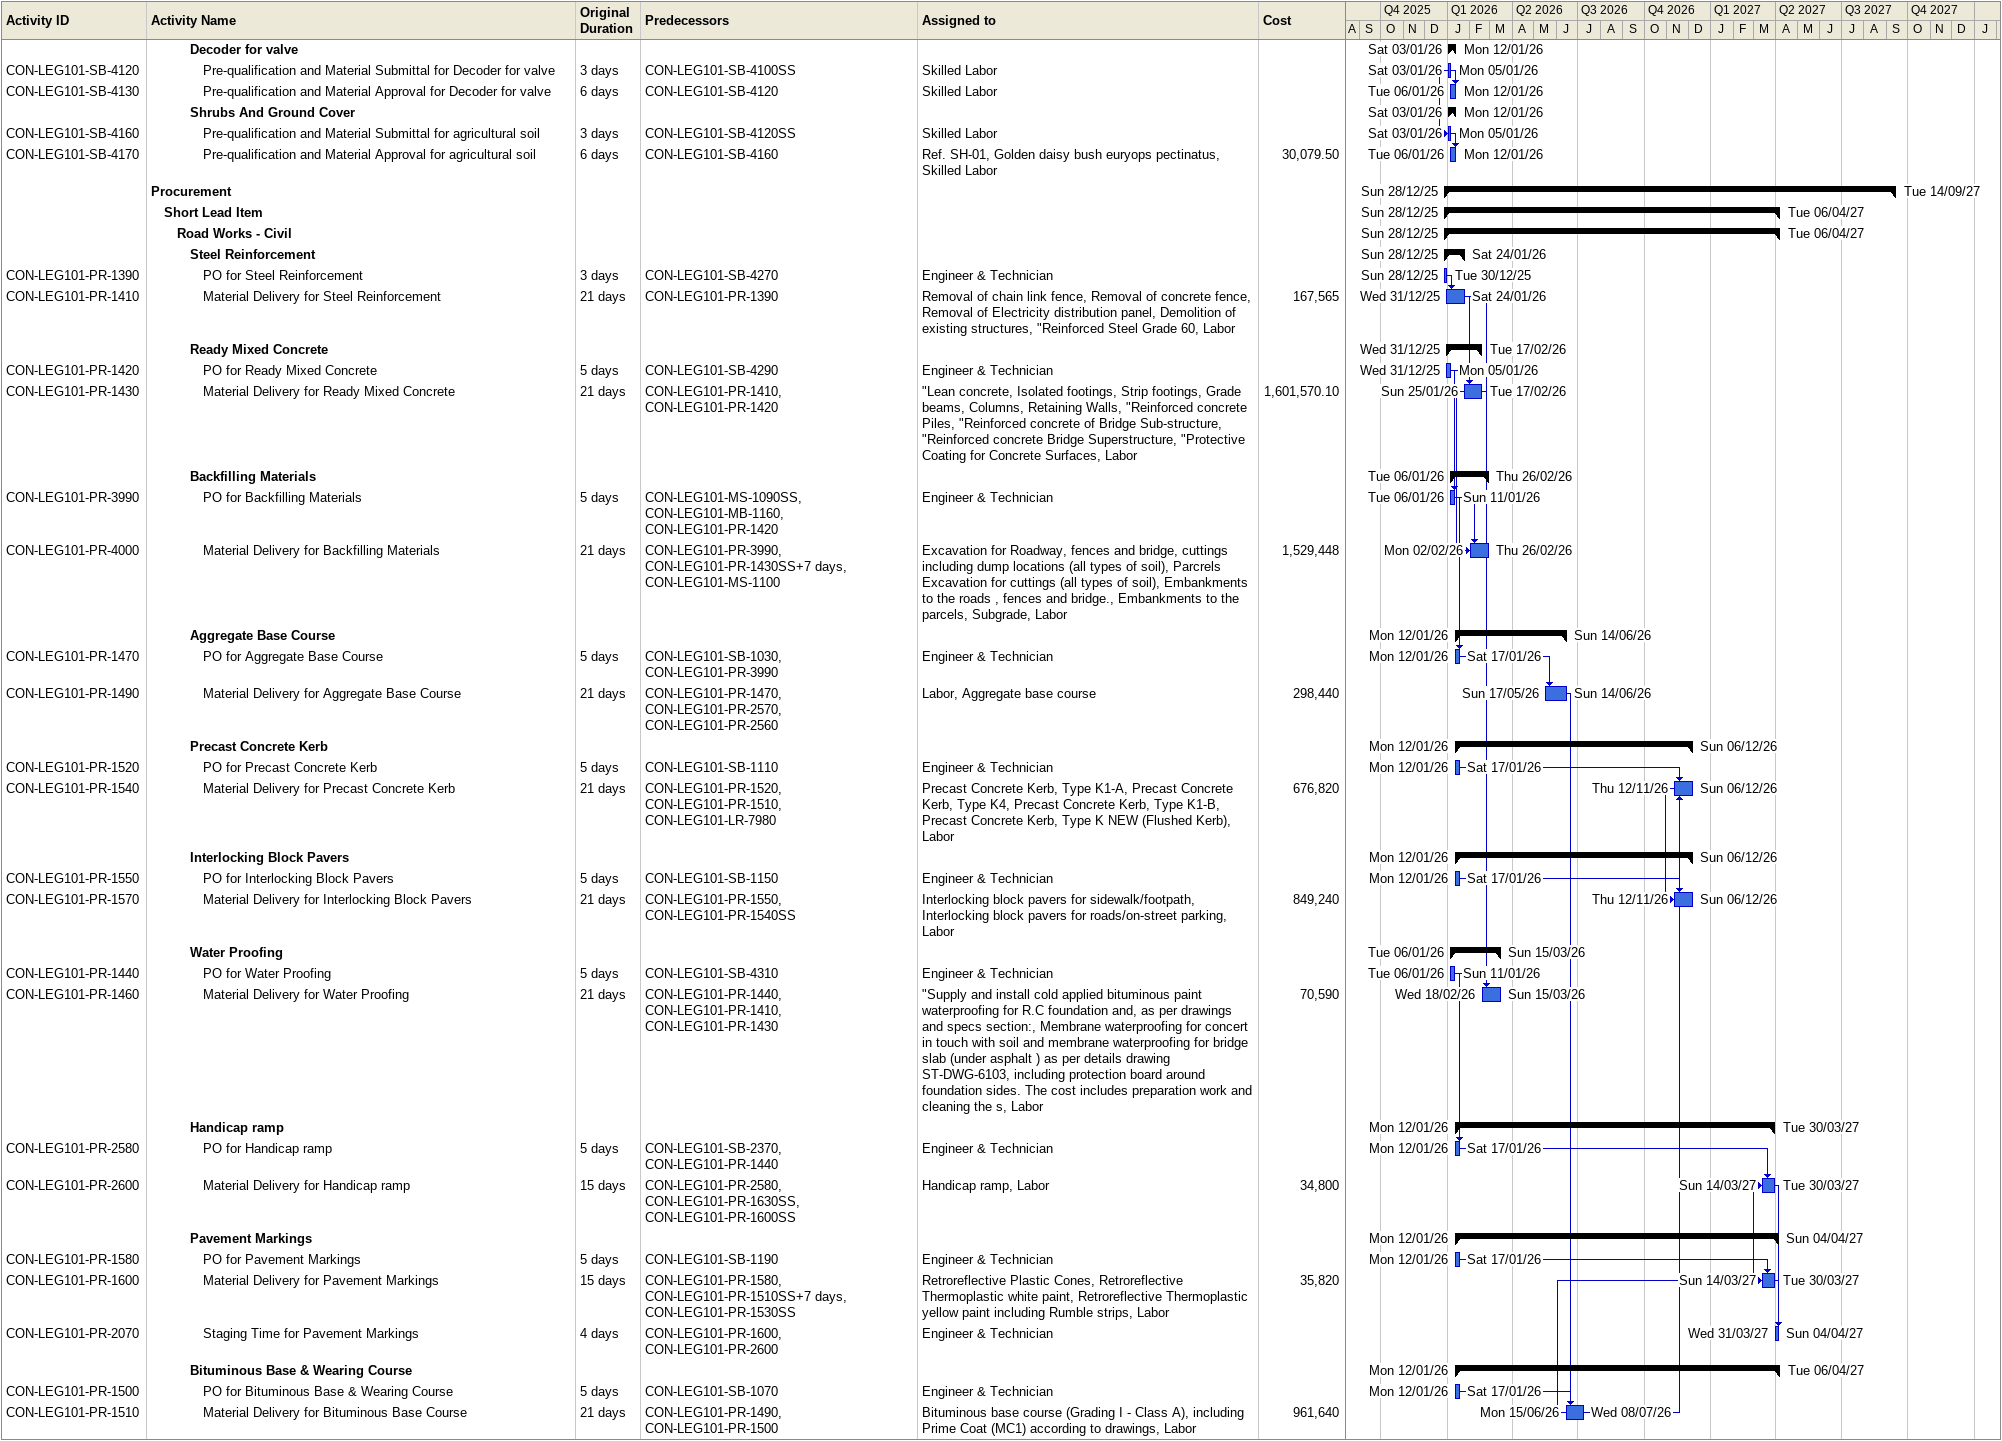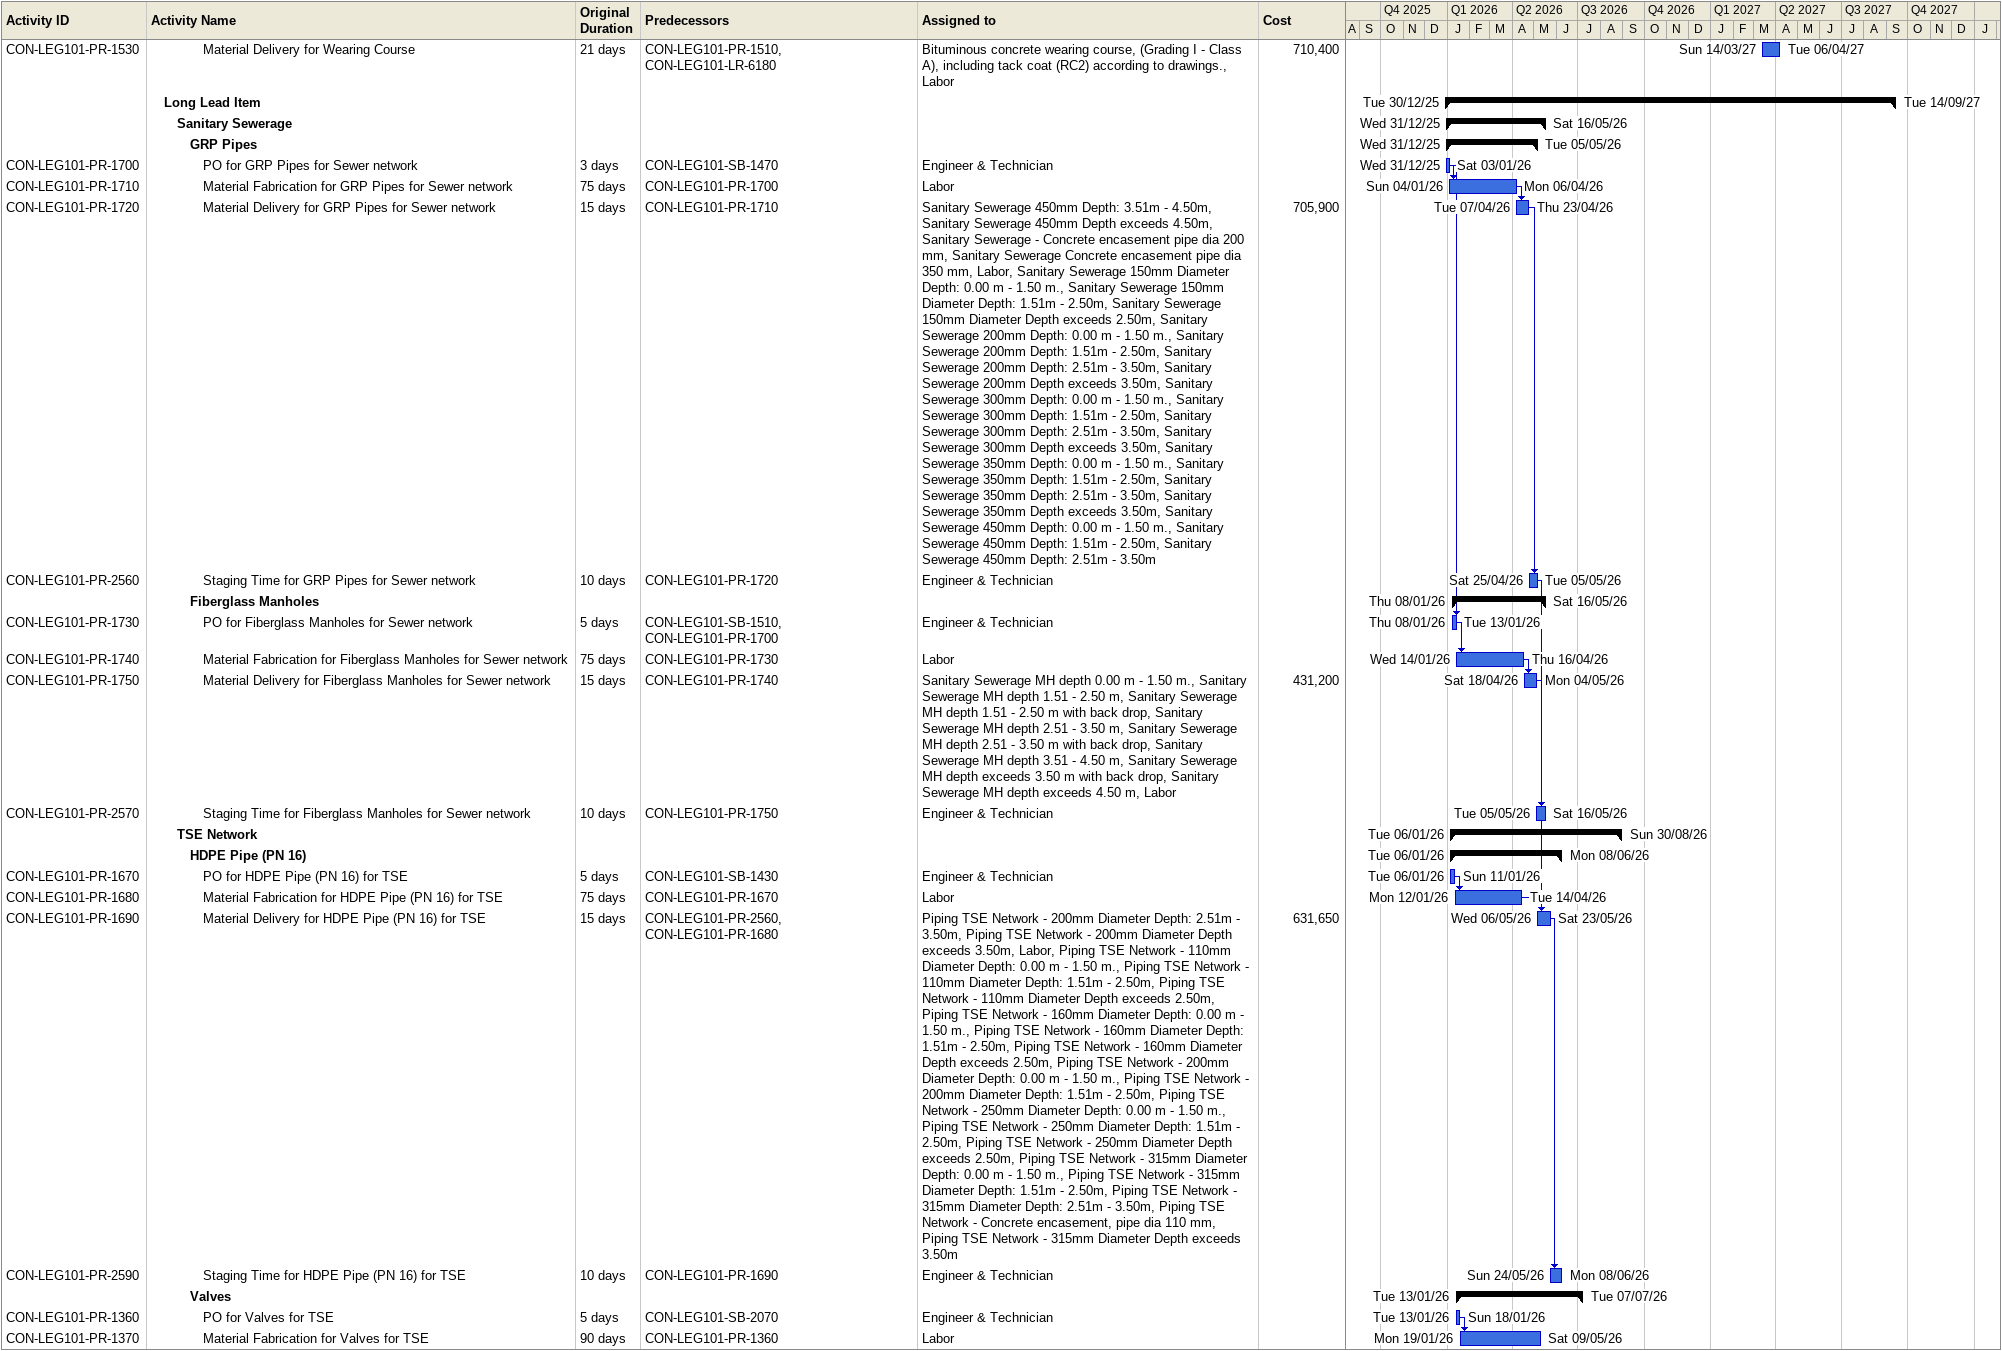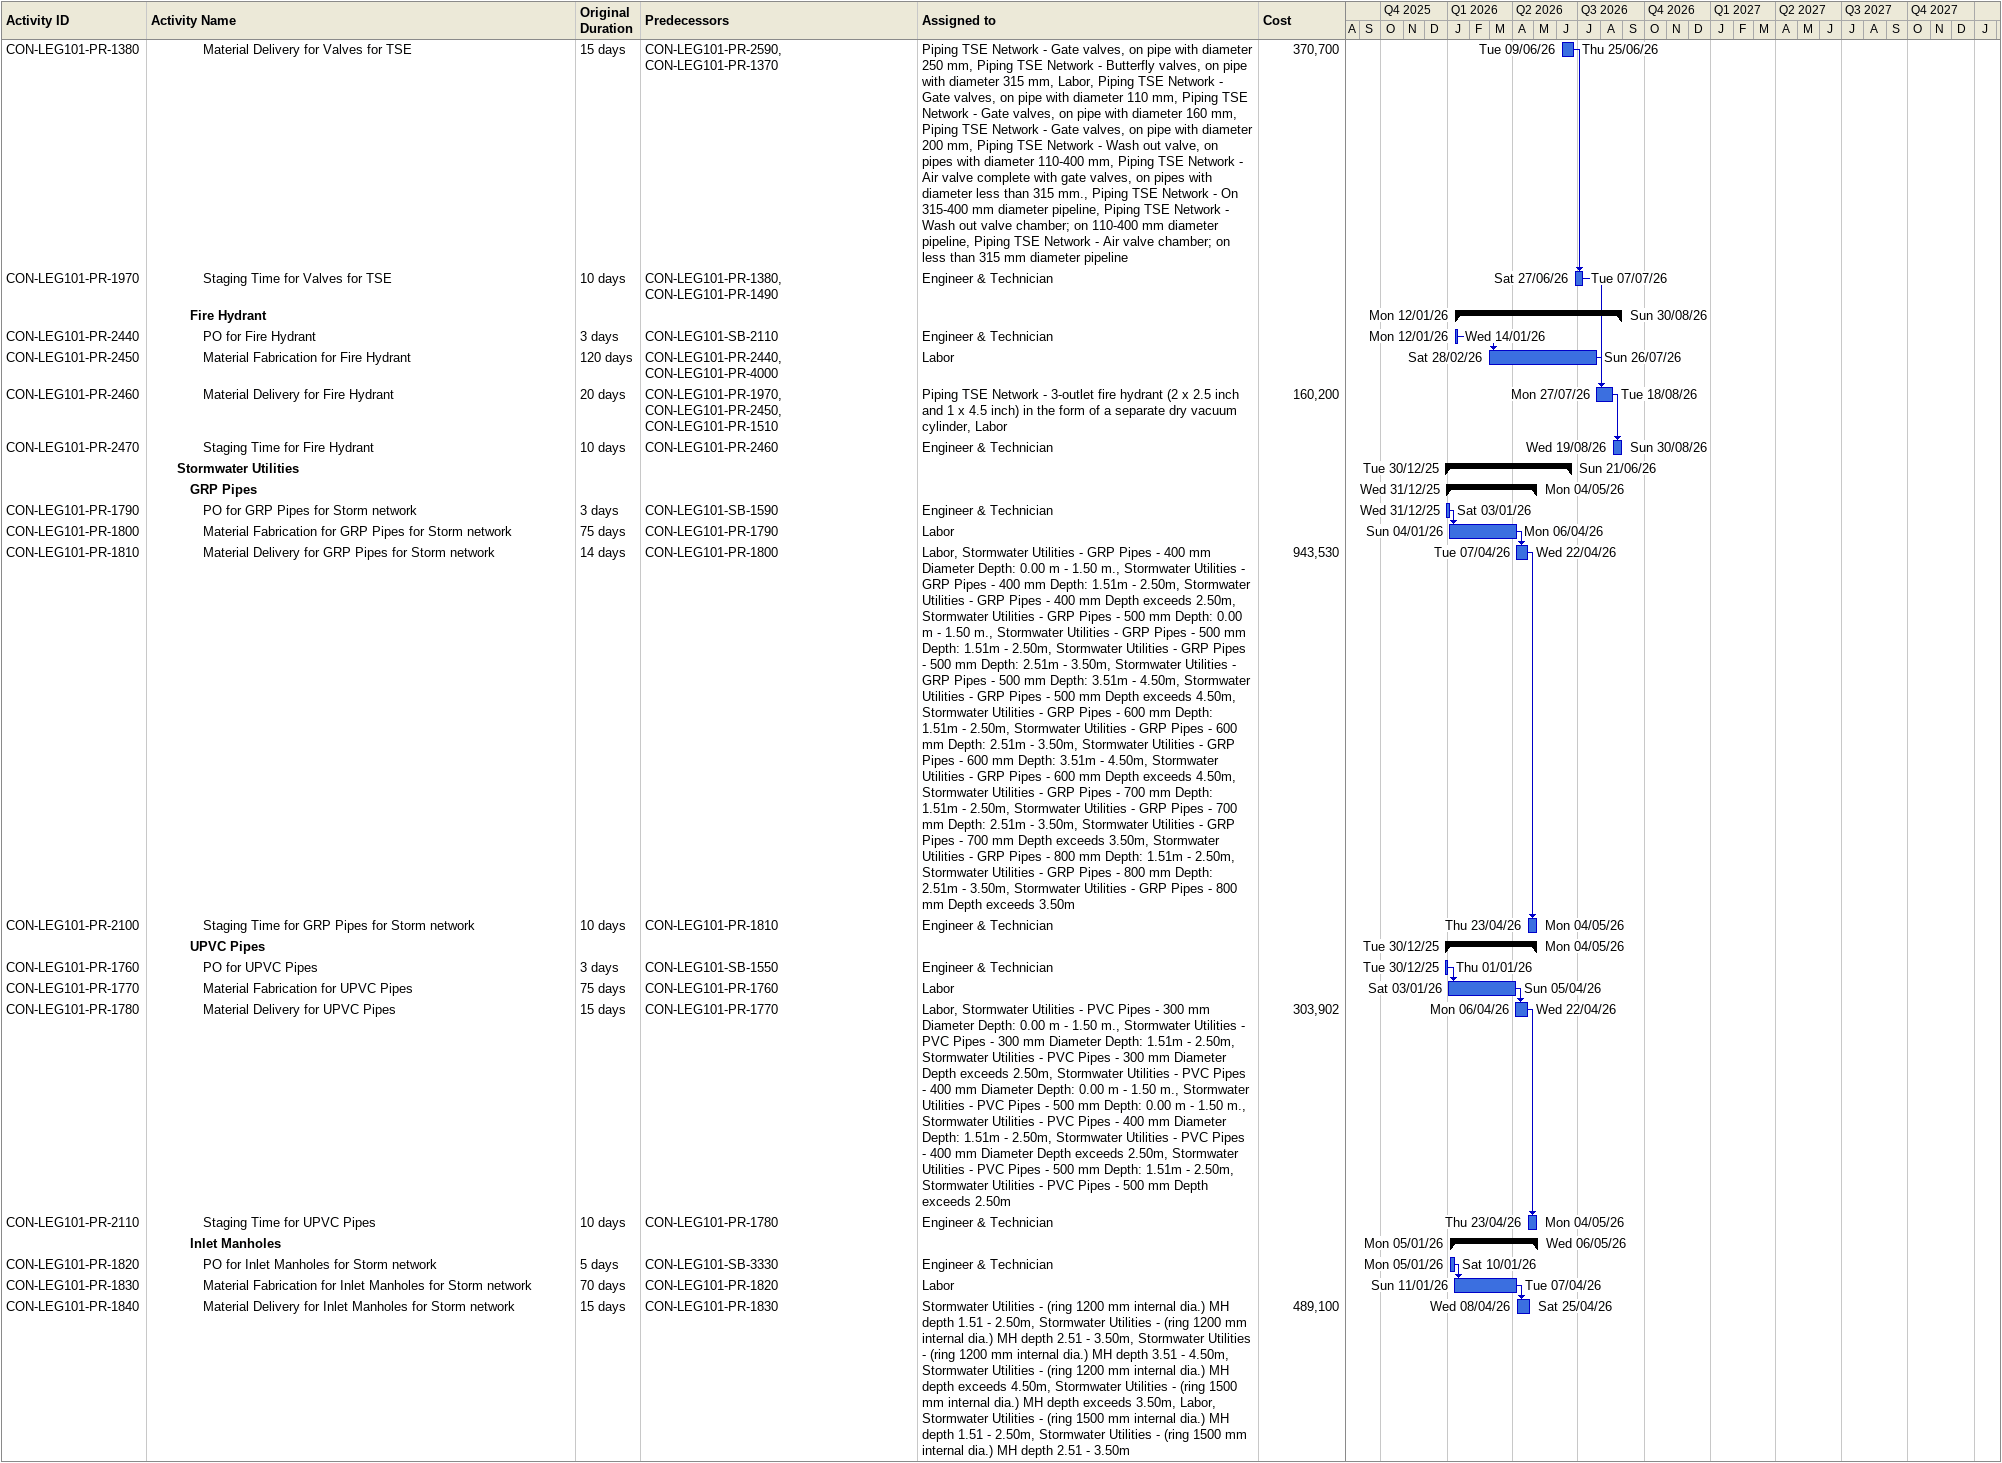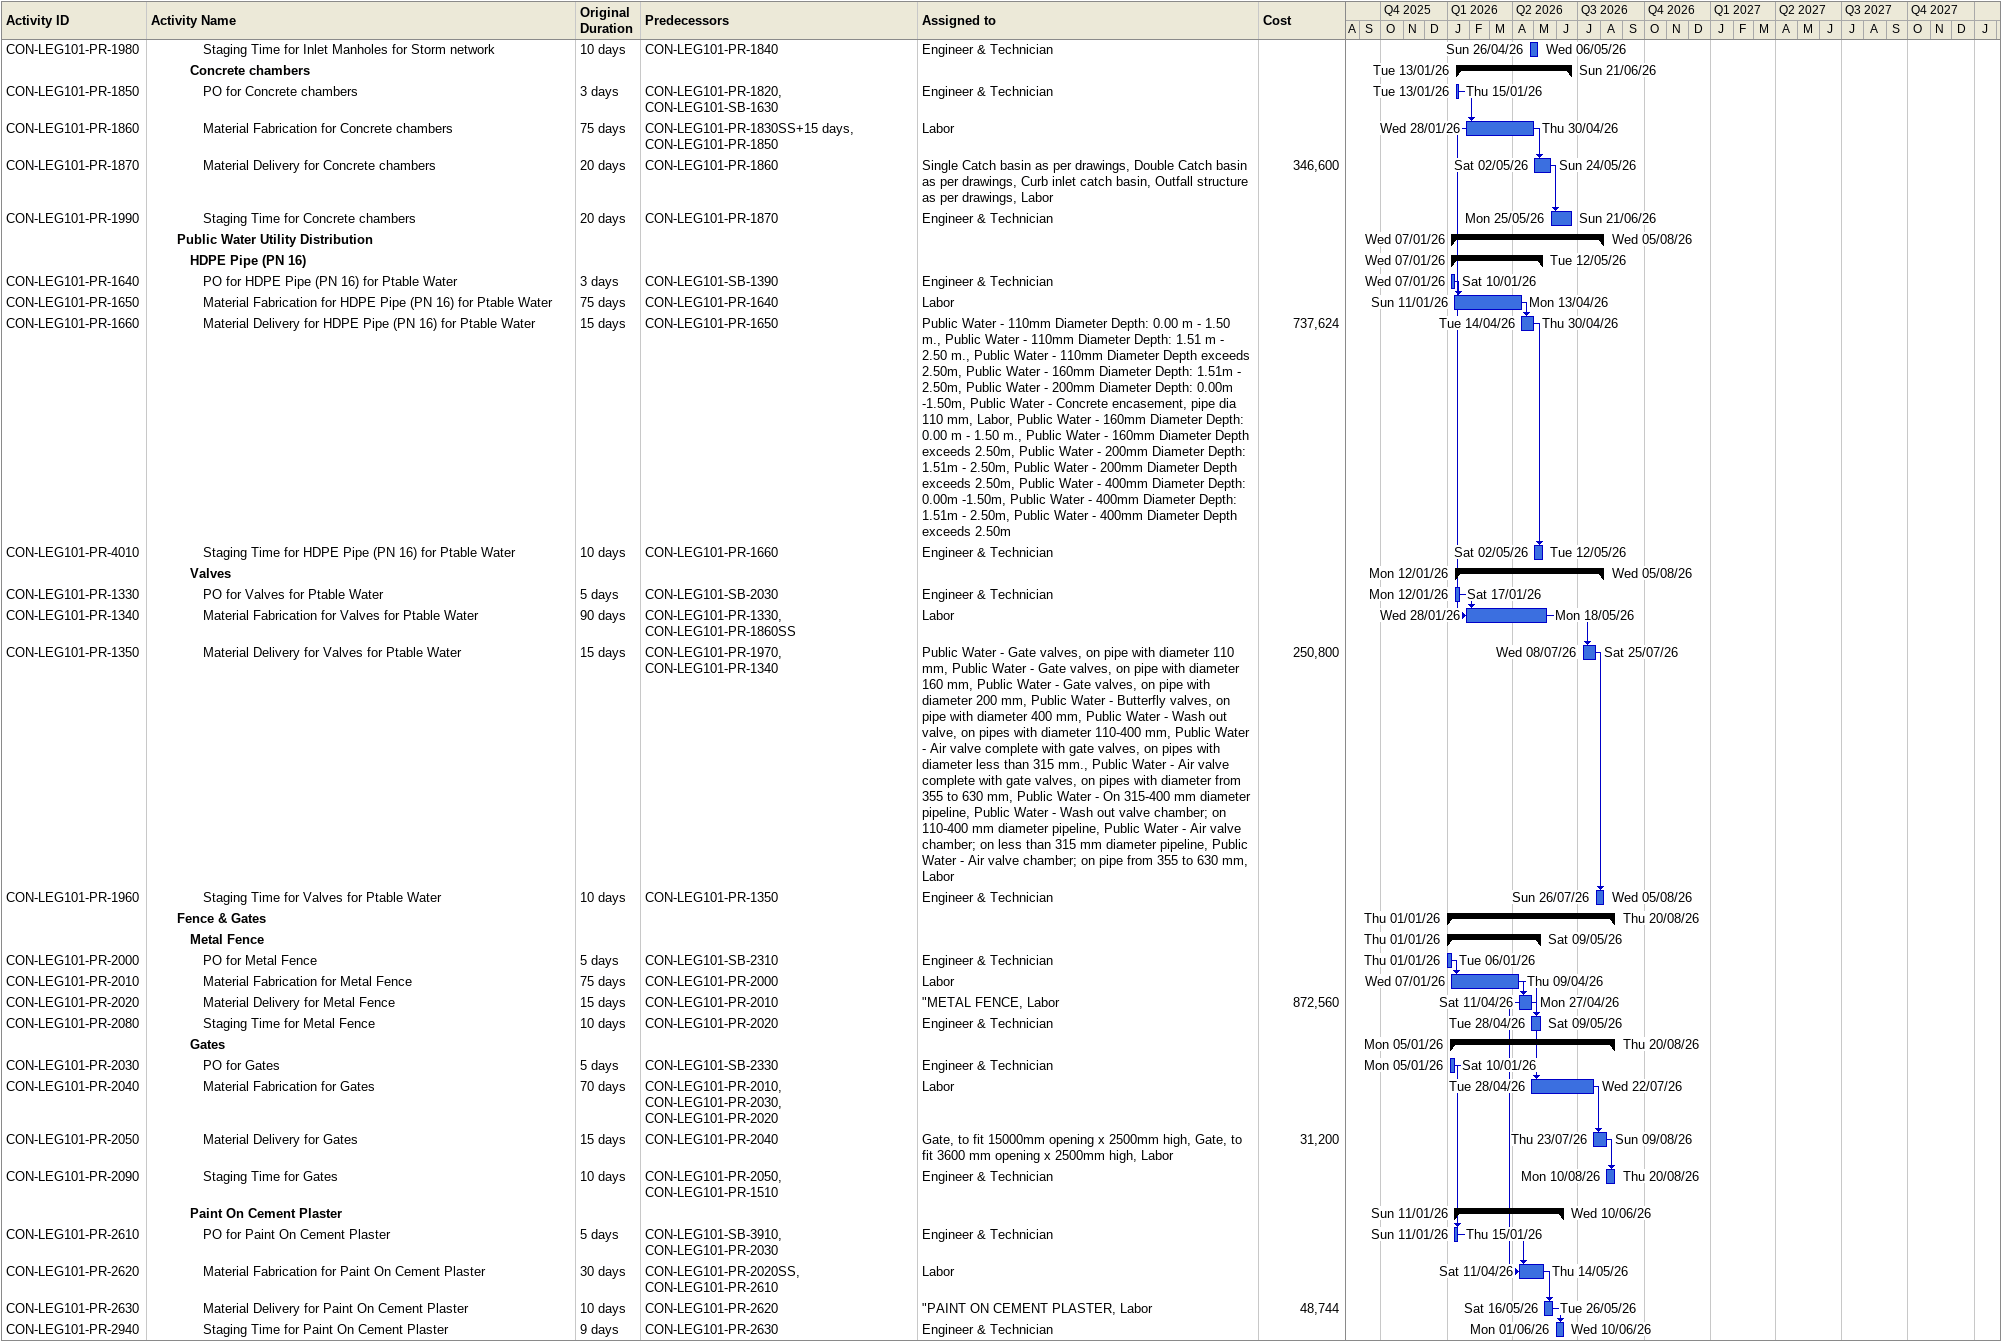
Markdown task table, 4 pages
| ID | Level | Task | Original duration | Start | Finish | Predecessors | Resources | Cost |
|---|---|---|---|---|---|---|---|---|
|  | 4 | **Decoder for valve** |  | 2026-01-03 | 2026-01-12 |  |  |  |
| CON-LEG101-SB-4120 | 5 | Pre-qualification and Material Submittal for Decoder for valve | 3d | 2026-01-03 | 2026-01-05 | CON-LEG101-SB-4100SS | Skilled Labor |  |
| CON-LEG101-SB-4130 | 5 | Pre-qualification and Material Approval for Decoder for valve | 6d | 2026-01-06 | 2026-01-12 | CON-LEG101-SB-4120 | Skilled Labor |  |
|  | 4 | **Shrubs And Ground Cover** |  | 2026-01-03 | 2026-01-12 |  |  |  |
| CON-LEG101-SB-4160 | 5 | Pre-qualification and Material Submittal for agricultural soil | 3d | 2026-01-03 | 2026-01-05 | CON-LEG101-SB-4120SS | Skilled Labor |  |
| CON-LEG101-SB-4170 | 5 | Pre-qualification and Material Approval for agricultural soil | 6d | 2026-01-06 | 2026-01-12 | CON-LEG101-SB-4160 | Ref. SH-01, Golden daisy bush euryops pectinatus, Skilled Labor | 30079.50 |
|  | 1 | **Procurement** |  | 2025-12-28 | 2027-09-14 |  |  |  |
|  | 2 | **Short Lead Item** |  | 2025-12-28 | 2027-04-06 |  |  |  |
|  | 3 | **Road Works - Civil** |  | 2025-12-28 | 2027-04-06 |  |  |  |
|  | 4 | **Steel Reinforcement** |  | 2025-12-28 | 2026-01-24 |  |  |  |
| CON-LEG101-PR-1390 | 5 | PO for Steel Reinforcement | 3d | 2025-12-28 | 2025-12-30 | CON-LEG101-SB-4270 | Engineer & Technician |  |
| CON-LEG101-PR-1410 | 5 | Material Delivery for Steel Reinforcement | 21d | 2025-12-31 | 2026-01-24 | CON-LEG101-PR-1390 | Removal of chain link fence, Removal of concrete fence, Removal of Electricity distribution panel, Demolition of existing structures, "Reinforced Steel Grade 60, Labor | 167565 |
|  | 4 | **Ready Mixed Concrete** |  | 2025-12-31 | 2026-02-17 |  |  |  |
| CON-LEG101-PR-1420 | 5 | PO for Ready Mixed Concrete | 5d | 2025-12-31 | 2026-01-05 | CON-LEG101-SB-4290 | Engineer & Technician |  |
| CON-LEG101-PR-1430 | 5 | Material Delivery for Ready Mixed Concrete | 21d | 2026-01-25 | 2026-02-17 | CON-LEG101-PR-1410, CON-LEG101-PR-1420 | "Lean concrete, Isolated footings, Strip footings, Grade beams, Columns, Retaining Walls, "Reinforced concrete Piles, "Reinforced concrete of Bridge Sub-structure, "Reinforced concrete Bridge Superstructure, "Protective Coating for Concrete Surfaces, Labor | 1601570.10 |
|  | 4 | **Backfilling Materials** |  | 2026-01-06 | 2026-02-26 |  |  |  |
| CON-LEG101-PR-3990 | 5 | PO for Backfilling Materials | 5d | 2026-01-06 | 2026-01-11 | CON-LEG101-MS-1090SS, CON-LEG101-MB-1160, CON-LEG101-PR-1420 | Engineer & Technician |  |
| CON-LEG101-PR-4000 | 5 | Material Delivery for Backfilling Materials | 21d | 2026-02-02 | 2026-02-26 | CON-LEG101-PR-3990, CON-LEG101-PR-1430SS+7d, CON-LEG101-MS-1100 | Excavation for Roadway, fences and bridge, cuttings including dump locations (all types of soil), Parcrels Excavation for cuttings (all types of soil), Embankments to the roads , fences and bridge., Embankments to the parcels, Subgrade, Labor | 1529448 |
|  | 4 | **Aggregate Base Course** |  | 2026-01-12 | 2026-06-14 |  |  |  |
| CON-LEG101-PR-1470 | 5 | PO for Aggregate Base Course | 5d | 2026-01-12 | 2026-01-17 | CON-LEG101-SB-1030, CON-LEG101-PR-3990 | Engineer & Technician |  |
| CON-LEG101-PR-1490 | 5 | Material Delivery for Aggregate Base Course | 21d | 2026-05-17 | 2026-06-14 | CON-LEG101-PR-1470, CON-LEG101-PR-2570, CON-LEG101-PR-2560 | Labor, Aggregate base course | 298440 |
|  | 4 | **Precast Concrete Kerb** |  | 2026-01-12 | 2026-12-06 |  |  |  |
| CON-LEG101-PR-1520 | 5 | PO for Precast Concrete Kerb | 5d | 2026-01-12 | 2026-01-17 | CON-LEG101-SB-1110 | Engineer & Technician |  |
| CON-LEG101-PR-1540 | 5 | Material Delivery for Precast Concrete Kerb | 21d | 2026-11-12 | 2026-12-06 | CON-LEG101-PR-1520, CON-LEG101-PR-1510, CON-LEG101-LR-7980 | Precast Concrete Kerb, Type K1-A, Precast Concrete Kerb, Type K4, Precast Concrete Kerb, Type K1-B, Precast Concrete Kerb, Type K NEW (Flushed Kerb), Labor | 676820 |
|  | 4 | **Interlocking Block Pavers** |  | 2026-01-12 | 2026-12-06 |  |  |  |
| CON-LEG101-PR-1550 | 5 | PO for Interlocking Block Pavers | 5d | 2026-01-12 | 2026-01-17 | CON-LEG101-SB-1150 | Engineer & Technician |  |
| CON-LEG101-PR-1570 | 5 | Material Delivery for Interlocking Block Pavers | 21d | 2026-11-12 | 2026-12-06 | CON-LEG101-PR-1550, CON-LEG101-PR-1540SS | Interlocking block pavers for sidewalk/footpath, Interlocking block pavers for roads/on-street parking, Labor | 849240 |
|  | 4 | **Water Proofing** |  | 2026-01-06 | 2026-03-15 |  |  |  |
| CON-LEG101-PR-1440 | 5 | PO for Water Proofing | 5d | 2026-01-06 | 2026-01-11 | CON-LEG101-SB-4310 | Engineer & Technician |  |
| CON-LEG101-PR-1460 | 5 | Material Delivery for Water Proofing | 21d | 2026-02-18 | 2026-03-15 | CON-LEG101-PR-1440, CON-LEG101-PR-1410, CON-LEG101-PR-1430 | "Supply and install cold applied bituminous paint waterproofing for R.C foundation and, as per drawings and specs section:, Membrane waterproofing for concert in touch with soil and membrane waterproofing for bridge slab (under asphalt ) as per details drawing ST-DWG-6103, including protection board around foundation sides. The cost includes preparation work and cleaning the s, Labor | 70590 |
|  | 4 | **Handicap ramp** |  | 2026-01-12 | 2027-03-30 |  |  |  |
| CON-LEG101-PR-2580 | 5 | PO for Handicap ramp | 5d | 2026-01-12 | 2026-01-17 | CON-LEG101-SB-2370, CON-LEG101-PR-1440 | Engineer & Technician |  |
| CON-LEG101-PR-2600 | 5 | Material Delivery for Handicap ramp | 15d | 2027-03-14 | 2027-03-30 | CON-LEG101-PR-2580, CON-LEG101-PR-1630SS, CON-LEG101-PR-1600SS | Handicap ramp, Labor | 34800 |
|  | 4 | **Pavement Markings** |  | 2026-01-12 | 2027-04-04 |  |  |  |
| CON-LEG101-PR-1580 | 5 | PO for Pavement Markings | 5d | 2026-01-12 | 2026-01-17 | CON-LEG101-SB-1190 | Engineer & Technician |  |
| CON-LEG101-PR-1600 | 5 | Material Delivery for Pavement Markings | 15d | 2027-03-14 | 2027-03-30 | CON-LEG101-PR-1580, CON-LEG101-PR-1510SS+7d, CON-LEG101-PR-1530SS | Retroreflective Plastic Cones, Retroreflective Thermoplastic white paint, Retroreflective Thermoplastic yellow paint including Rumble strips, Labor | 35820 |
| CON-LEG101-PR-2070 | 5 | Staging Time for Pavement Markings | 4d | 2027-03-31 | 2027-04-04 | CON-LEG101-PR-1600, CON-LEG101-PR-2600 | Engineer & Technician |  |
|  | 4 | **Bituminous Base & Wearing Course** |  | 2026-01-12 | 2027-04-06 |  |  |  |
| CON-LEG101-PR-1500 | 5 | PO for Bituminous Base & Wearing Course | 5d | 2026-01-12 | 2026-01-17 | CON-LEG101-SB-1070 | Engineer & Technician |  |
| CON-LEG101-PR-1510 | 5 | Material Delivery for Bituminous Base Course | 21d | 2026-06-15 | 2026-07-08 | CON-LEG101-PR-1490, CON-LEG101-PR-1500 | Bituminous base course (Grading I - Class A), including Prime Coat (MC1) according to drawings, Labor | 961640 |
| CON-LEG101-PR-1530 | 5 | Material Delivery for Wearing Course | 21d | 2027-03-14 | 2027-04-06 | CON-LEG101-PR-1510, CON-LEG101-LR-6180 | Bituminous concrete wearing course, (Grading I - Class A), including tack coat (RC2) according to drawings., Labor | 710400 |
|  | 2 | **Long Lead Item** |  | 2025-12-30 | 2027-09-14 |  |  |  |
|  | 3 | **Sanitary Sewerage** |  | 2025-12-31 | 2026-05-16 |  |  |  |
|  | 4 | **GRP Pipes** |  | 2025-12-31 | 2026-05-05 |  |  |  |
| CON-LEG101-PR-1700 | 5 | PO for GRP Pipes for Sewer network | 3d | 2025-12-31 | 2026-01-03 | CON-LEG101-SB-1470 | Engineer & Technician |  |
| CON-LEG101-PR-1710 | 5 | Material Fabrication for GRP Pipes for Sewer network | 75d | 2026-01-04 | 2026-04-06 | CON-LEG101-PR-1700 | Labor |  |
| CON-LEG101-PR-1720 | 5 | Material Delivery for GRP Pipes for Sewer network | 15d | 2026-04-07 | 2026-04-23 | CON-LEG101-PR-1710 | Sanitary Sewerage 450mm Depth: 3.51m - 4.50m, Sanitary Sewerage 450mm Depth exceeds 4.50m, Sanitary Sewerage - Concrete encasement pipe dia 200 mm, Sanitary Sewerage Concrete encasement pipe dia 350 mm, Labor, Sanitary Sewerage 150mm Diameter Depth: 0.00 m - 1.50 m., Sanitary Sewerage 150mm Diameter Depth: 1.51m - 2.50m, Sanitary Sewerage 150mm Diameter Depth exceeds 2.50m, Sanitary Sewerage 200mm Depth: 0.00 m - 1.50 m., Sanitary Sewerage 200mm Depth: 1.51m - 2.50m, Sanitary Sewerage 200mm Depth: 2.51m - 3.50m, Sanitary Sewerage 200mm Depth exceeds 3.50m, Sanitary Sewerage 300mm Depth: 0.00 m - 1.50 m., Sanitary Sewerage 300mm Depth: 1.51m - 2.50m, Sanitary Sewerage 300mm Depth: 2.51m - 3.50m, Sanitary Sewerage 300mm Depth exceeds 3.50m, Sanitary Sewerage 350mm Depth: 0.00 m - 1.50 m., Sanitary Sewerage 350mm Depth: 1.51m - 2.50m, Sanitary Sewerage 350mm Depth: 2.51m - 3.50m, Sanitary Sewerage 350mm Depth exceeds 3.50m, Sanitary Sewerage 450mm Depth: 0.00 m - 1.50 m., Sanitary Sewerage 450mm Depth: 1.51m - 2.50m, Sanitary Sewerage 450mm Depth: 2.51m - 3.50m | 705900 |
| CON-LEG101-PR-2560 | 5 | Staging Time for GRP Pipes for Sewer network | 10d | 2026-04-25 | 2026-05-05 | CON-LEG101-PR-1720 | Engineer & Technician |  |
|  | 4 | **Fiberglass Manholes** |  | 2026-01-08 | 2026-05-16 |  |  |  |
| CON-LEG101-PR-1730 | 5 | PO for Fiberglass Manholes for Sewer network | 5d | 2026-01-08 | 2026-01-13 | CON-LEG101-SB-1510, CON-LEG101-PR-1700 | Engineer & Technician |  |
| CON-LEG101-PR-1740 | 5 | Material Fabrication for Fiberglass Manholes for Sewer network | 75d | 2026-01-14 | 2026-04-16 | CON-LEG101-PR-1730 | Labor |  |
| CON-LEG101-PR-1750 | 5 | Material Delivery for Fiberglass Manholes for Sewer network | 15d | 2026-04-18 | 2026-05-04 | CON-LEG101-PR-1740 | Sanitary Sewerage MH depth 0.00 m - 1.50 m., Sanitary Sewerage MH depth 1.51 - 2.50 m, Sanitary Sewerage MH depth 1.51 - 2.50 m with back drop, Sanitary Sewerage MH depth 2.51 - 3.50 m, Sanitary Sewerage MH depth 2.51 - 3.50 m with back drop, Sanitary Sewerage MH depth 3.51 - 4.50 m, Sanitary Sewerage MH depth exceeds 3.50 m with back drop, Sanitary Sewerage MH depth exceeds 4.50 m, Labor | 431200 |
| CON-LEG101-PR-2570 | 5 | Staging Time for Fiberglass Manholes for Sewer network | 10d | 2026-05-05 | 2026-05-16 | CON-LEG101-PR-1750 | Engineer & Technician |  |
|  | 3 | **TSE Network** |  | 2026-01-06 | 2026-08-30 |  |  |  |
|  | 4 | **HDPE Pipe (PN 16)** |  | 2026-01-06 | 2026-06-08 |  |  |  |
| CON-LEG101-PR-1670 | 5 | PO for HDPE Pipe (PN 16) for TSE | 5d | 2026-01-06 | 2026-01-11 | CON-LEG101-SB-1430 | Engineer & Technician |  |
| CON-LEG101-PR-1680 | 5 | Material Fabrication for HDPE Pipe (PN 16) for TSE | 75d | 2026-01-12 | 2026-04-14 | CON-LEG101-PR-1670 | Labor |  |
| CON-LEG101-PR-1690 | 5 | Material Delivery for HDPE Pipe (PN 16) for TSE | 15d | 2026-05-06 | 2026-05-23 | CON-LEG101-PR-2560, CON-LEG101-PR-1680 | Piping TSE Network - 200mm Diameter Depth: 2.51m - 3.50m, Piping TSE Network - 200mm Diameter Depth exceeds 3.50m, Labor, Piping TSE Network - 110mm Diameter Depth: 0.00 m - 1.50 m., Piping TSE Network - 110mm Diameter Depth: 1.51m - 2.50m, Piping TSE Network - 110mm Diameter Depth exceeds 2.50m, Piping TSE Network - 160mm Diameter Depth: 0.00 m - 1.50 m., Piping TSE Network - 160mm Diameter Depth: 1.51m - 2.50m, Piping TSE Network - 160mm Diameter Depth exceeds 2.50m, Piping TSE Network - 200mm Diameter Depth: 0.00 m - 1.50 m., Piping TSE Network - 200mm Diameter Depth: 1.51m - 2.50m, Piping TSE Network - 250mm Diameter Depth: 0.00 m - 1.50 m., Piping TSE Network - 250mm Diameter Depth: 1.51m - 2.50m, Piping TSE Network - 250mm Diameter Depth exceeds 2.50m, Piping TSE Network - 315mm Diameter Depth: 0.00 m - 1.50 m., Piping TSE Network - 315mm Diameter Depth: 1.51m - 2.50m, Piping TSE Network - 315mm Diameter Depth: 2.51m - 3.50m, Piping TSE Network - Concrete encasement, pipe dia 110 mm, Piping TSE Network - 315mm Diameter Depth exceeds 3.50m | 631650 |
| CON-LEG101-PR-2590 | 5 | Staging Time for HDPE Pipe (PN 16) for TSE | 10d | 2026-05-24 | 2026-06-08 | CON-LEG101-PR-1690 | Engineer & Technician |  |
|  | 4 | **Valves** |  | 2026-01-13 | 2026-07-07 |  |  |  |
| CON-LEG101-PR-1360 | 5 | PO for Valves for TSE | 5d | 2026-01-13 | 2026-01-18 | CON-LEG101-SB-2070 | Engineer & Technician |  |
| CON-LEG101-PR-1370 | 5 | Material Fabrication for Valves for TSE | 90d | 2026-01-19 | 2026-05-09 | CON-LEG101-PR-1360 | Labor |  |
| CON-LEG101-PR-1380 | 5 | Material Delivery for Valves for TSE | 15d | 2026-06-09 | 2026-06-25 | CON-LEG101-PR-2590, CON-LEG101-PR-1370 | Piping TSE Network - Gate valves, on pipe with diameter 250 mm, Piping TSE Network - Butterfly valves, on pipe with diameter 315 mm, Labor, Piping TSE Network - Gate valves, on pipe with diameter 110 mm, Piping TSE Network - Gate valves, on pipe with diameter 160 mm, Piping TSE Network - Gate valves, on pipe with diameter 200 mm, Piping TSE Network - Wash out valve, on pipes with diameter 110-400 mm, Piping TSE Network - Air valve complete with gate valves, on pipes with diameter less than 315 mm., Piping TSE Network - On 315-400 mm diameter pipeline, Piping TSE Network - Wash out valve chamber; on 110-400 mm diameter pipeline, Piping TSE Network - Air valve chamber; on less than 315 mm diameter pipeline | 370700 |
| CON-LEG101-PR-1970 | 5 | Staging Time for Valves for TSE | 10d | 2026-06-27 | 2026-07-07 | CON-LEG101-PR-1380, CON-LEG101-PR-1490 | Engineer & Technician |  |
|  | 4 | **Fire Hydrant** |  | 2026-01-12 | 2026-08-30 |  |  |  |
| CON-LEG101-PR-2440 | 5 | PO for Fire Hydrant | 3d | 2026-01-12 | 2026-01-14 | CON-LEG101-SB-2110 | Engineer & Technician |  |
| CON-LEG101-PR-2450 | 5 | Material Fabrication for Fire Hydrant | 120d | 2026-02-28 | 2026-07-26 | CON-LEG101-PR-2440, CON-LEG101-PR-4000 | Labor |  |
| CON-LEG101-PR-2460 | 5 | Material Delivery for Fire Hydrant | 20d | 2026-07-27 | 2026-08-18 | CON-LEG101-PR-1970, CON-LEG101-PR-2450, CON-LEG101-PR-1510 | Piping TSE Network - 3-outlet fire hydrant (2 x 2.5 inch and 1 x 4.5 inch) in the form of a separate dry vacuum cylinder, Labor | 160200 |
| CON-LEG101-PR-2470 | 5 | Staging Time for Fire Hydrant | 10d | 2026-08-19 | 2026-08-30 | CON-LEG101-PR-2460 | Engineer & Technician |  |
|  | 3 | **Stormwater Utilities** |  | 2025-12-30 | 2026-06-21 |  |  |  |
|  | 4 | **GRP Pipes** |  | 2025-12-31 | 2026-05-04 |  |  |  |
| CON-LEG101-PR-1790 | 5 | PO for GRP Pipes for Storm network | 3d | 2025-12-31 | 2026-01-03 | CON-LEG101-SB-1590 | Engineer & Technician |  |
| CON-LEG101-PR-1800 | 5 | Material Fabrication for GRP Pipes for Storm network | 75d | 2026-01-04 | 2026-04-06 | CON-LEG101-PR-1790 | Labor |  |
| CON-LEG101-PR-1810 | 5 | Material Delivery for GRP Pipes for Storm network | 14d | 2026-04-07 | 2026-04-22 | CON-LEG101-PR-1800 | Labor, Stormwater Utilities - GRP Pipes - 400 mm Diameter Depth: 0.00 m - 1.50 m., Stormwater Utilities - GRP Pipes - 400 mm Depth: 1.51m - 2.50m, Stormwater Utilities - GRP Pipes - 400 mm Depth exceeds 2.50m, Stormwater Utilities - GRP Pipes - 500 mm Depth: 0.00 m - 1.50 m., Stormwater Utilities - GRP Pipes - 500 mm Depth: 1.51m - 2.50m, Stormwater Utilities - GRP Pipes - 500 mm Depth: 2.51m - 3.50m, Stormwater Utilities - GRP Pipes - 500 mm Depth: 3.51m - 4.50m, Stormwater Utilities - GRP Pipes - 500 mm Depth exceeds 4.50m, Stormwater Utilities - GRP Pipes - 600 mm Depth: 1.51m - 2.50m, Stormwater Utilities - GRP Pipes - 600 mm Depth: 2.51m - 3.50m, Stormwater Utilities - GRP Pipes - 600 mm Depth: 3.51m - 4.50m, Stormwater Utilities - GRP Pipes - 600 mm Depth exceeds 4.50m, Stormwater Utilities - GRP Pipes - 700 mm Depth: 1.51m - 2.50m, Stormwater Utilities - GRP Pipes - 700 mm Depth: 2.51m - 3.50m, Stormwater Utilities - GRP Pipes - 700 mm Depth exceeds 3.50m, Stormwater Utilities - GRP Pipes - 800 mm Depth: 1.51m - 2.50m, Stormwater Utilities - GRP Pipes - 800 mm Depth: 2.51m - 3.50m, Stormwater Utilities - GRP Pipes - 800 mm Depth exceeds 3.50m | 943530 |
| CON-LEG101-PR-2100 | 5 | Staging Time for GRP Pipes for Storm network | 10d | 2026-04-23 | 2026-05-04 | CON-LEG101-PR-1810 | Engineer & Technician |  |
|  | 4 | **UPVC Pipes** |  | 2025-12-30 | 2026-05-04 |  |  |  |
| CON-LEG101-PR-1760 | 5 | PO for UPVC Pipes | 3d | 2025-12-30 | 2026-01-01 | CON-LEG101-SB-1550 | Engineer & Technician |  |
| CON-LEG101-PR-1770 | 5 | Material Fabrication for UPVC Pipes | 75d | 2026-01-03 | 2026-04-05 | CON-LEG101-PR-1760 | Labor |  |
| CON-LEG101-PR-1780 | 5 | Material Delivery for UPVC Pipes | 15d | 2026-04-06 | 2026-04-22 | CON-LEG101-PR-1770 | Labor, Stormwater Utilities - PVC Pipes - 300 mm Diameter Depth: 0.00 m - 1.50 m., Stormwater Utilities - PVC Pipes - 300 mm Diameter Depth: 1.51m - 2.50m, Stormwater Utilities - PVC Pipes - 300 mm Diameter Depth exceeds 2.50m, Stormwater Utilities - PVC Pipes - 400 mm Diameter Depth: 0.00 m - 1.50 m., Stormwater Utilities - PVC Pipes - 500 mm Depth: 0.00 m - 1.50 m., Stormwater Utilities - PVC Pipes - 400 mm Diameter Depth: 1.51m - 2.50m, Stormwater Utilities - PVC Pipes - 400 mm Diameter Depth exceeds 2.50m, Stormwater Utilities - PVC Pipes - 500 mm Depth: 1.51m - 2.50m, Stormwater Utilities - PVC Pipes - 500 mm Depth exceeds 2.50m | 303902 |
| CON-LEG101-PR-2110 | 5 | Staging Time for UPVC Pipes | 10d | 2026-04-23 | 2026-05-04 | CON-LEG101-PR-1780 | Engineer & Technician |  |
|  | 4 | **Inlet Manholes** |  | 2026-01-05 | 2026-05-06 |  |  |  |
| CON-LEG101-PR-1820 | 5 | PO for Inlet Manholes for Storm network | 5d | 2026-01-05 | 2026-01-10 | CON-LEG101-SB-3330 | Engineer & Technician |  |
| CON-LEG101-PR-1830 | 5 | Material Fabrication for Inlet Manholes for Storm network | 70d | 2026-01-11 | 2026-04-07 | CON-LEG101-PR-1820 | Labor |  |
| CON-LEG101-PR-1840 | 5 | Material Delivery for Inlet Manholes for Storm network | 15d | 2026-04-08 | 2026-04-25 | CON-LEG101-PR-1830 | Stormwater Utilities - (ring 1200 mm internal dia.) MH depth 1.51 - 2.50m, Stormwater Utilities - (ring 1200 mm internal dia.) MH depth 2.51 - 3.50m, Stormwater Utilities - (ring 1200 mm internal dia.) MH depth 3.51 - 4.50m, Stormwater Utilities - (ring 1200 mm internal dia.) MH depth exceeds 4.50m, Stormwater Utilities - (ring 1500 mm internal dia.) MH depth exceeds 3.50m, Labor, Stormwater Utilities - (ring 1500 mm internal dia.) MH depth 1.51 - 2.50m, Stormwater Utilities - (ring 1500 mm internal dia.) MH depth 2.51 - 3.50m | 489100 |
| CON-LEG101-PR-1980 | 5 | Staging Time for Inlet Manholes for Storm network | 10d | 2026-04-26 | 2026-05-06 | CON-LEG101-PR-1840 | Engineer & Technician |  |
|  | 4 | **Concrete chambers** |  | 2026-01-13 | 2026-06-21 |  |  |  |
| CON-LEG101-PR-1850 | 5 | PO for Concrete chambers | 3d | 2026-01-13 | 2026-01-15 | CON-LEG101-PR-1820, CON-LEG101-SB-1630 | Engineer & Technician |  |
| CON-LEG101-PR-1860 | 5 | Material Fabrication for Concrete chambers | 75d | 2026-01-28 | 2026-04-30 | CON-LEG101-PR-1830SS+15d, CON-LEG101-PR-1850 | Labor |  |
| CON-LEG101-PR-1870 | 5 | Material Delivery for Concrete chambers | 20d | 2026-05-02 | 2026-05-24 | CON-LEG101-PR-1860 | Single Catch basin as per drawings, Double Catch basin as per drawings, Curb inlet catch basin, Outfall structure as per drawings, Labor | 346600 |
| CON-LEG101-PR-1990 | 5 | Staging Time for Concrete chambers | 20d | 2026-05-25 | 2026-06-21 | CON-LEG101-PR-1870 | Engineer & Technician |  |
|  | 3 | **Public Water Utility Distribution** |  | 2026-01-07 | 2026-08-05 |  |  |  |
|  | 4 | **HDPE Pipe (PN 16)** |  | 2026-01-07 | 2026-05-12 |  |  |  |
| CON-LEG101-PR-1640 | 5 | PO for HDPE Pipe (PN 16) for Ptable Water | 3d | 2026-01-07 | 2026-01-10 | CON-LEG101-SB-1390 | Engineer & Technician |  |
| CON-LEG101-PR-1650 | 5 | Material Fabrication for HDPE Pipe (PN 16) for Ptable Water | 75d | 2026-01-11 | 2026-04-13 | CON-LEG101-PR-1640 | Labor |  |
| CON-LEG101-PR-1660 | 5 | Material Delivery for HDPE Pipe (PN 16) for Ptable Water | 15d | 2026-04-14 | 2026-04-30 | CON-LEG101-PR-1650 | Public Water - 110mm Diameter Depth: 0.00 m - 1.50 m., Public Water - 110mm Diameter Depth: 1.51 m - 2.50 m., Public Water - 110mm Diameter Depth exceeds 2.50m, Public Water - 160mm Diameter Depth: 1.51m - 2.50m, Public Water - 200mm Diameter Depth: 0.00m -1.50m, Public Water - Concrete encasement, pipe dia 110 mm, Labor, Public Water - 160mm Diameter Depth: 0.00 m - 1.50 m., Public Water - 160mm Diameter Depth exceeds 2.50m, Public Water - 200mm Diameter Depth: 1.51m - 2.50m, Public Water - 200mm Diameter Depth exceeds 2.50m, Public Water - 400mm Diameter Depth: 0.00m -1.50m, Public Water - 400mm Diameter Depth: 1.51m - 2.50m, Public Water - 400mm Diameter Depth exceeds 2.50m | 737624 |
| CON-LEG101-PR-4010 | 5 | Staging Time for HDPE Pipe (PN 16) for Ptable Water | 10d | 2026-05-02 | 2026-05-12 | CON-LEG101-PR-1660 | Engineer & Technician |  |
|  | 4 | **Valves** |  | 2026-01-12 | 2026-08-05 |  |  |  |
| CON-LEG101-PR-1330 | 5 | PO for Valves for Ptable Water | 5d | 2026-01-12 | 2026-01-17 | CON-LEG101-SB-2030 | Engineer & Technician |  |
| CON-LEG101-PR-1340 | 5 | Material Fabrication for Valves for Ptable Water | 90d | 2026-01-28 | 2026-05-18 | CON-LEG101-PR-1330, CON-LEG101-PR-1860SS | Labor |  |
| CON-LEG101-PR-1350 | 5 | Material Delivery for Valves for Ptable Water | 15d | 2026-07-08 | 2026-07-25 | CON-LEG101-PR-1970, CON-LEG101-PR-1340 | Public Water - Gate valves, on pipe with diameter 110 mm, Public Water - Gate valves, on pipe with diameter 160 mm, Public Water - Gate valves, on pipe with diameter 200 mm, Public Water - Butterfly valves, on pipe with diameter 400 mm, Public Water - Wash out valve, on pipes with diameter 110-400 mm, Public Water - Air valve complete with gate valves, on pipes with diameter less than 315 mm., Public Water - Air valve complete with gate valves, on pipes with diameter from 355 to 630 mm, Public Water - On 315-400 mm diameter pipeline, Public Water - Wash out valve chamber; on 110-400 mm diameter pipeline, Public Water - Air valve chamber; on less than 315 mm diameter pipeline, Public Water - Air valve chamber; on pipe from 355 to 630 mm, Labor | 250800 |
| CON-LEG101-PR-1960 | 5 | Staging Time for Valves for Ptable Water | 10d | 2026-07-26 | 2026-08-05 | CON-LEG101-PR-1350 | Engineer & Technician |  |
|  | 3 | **Fence & Gates** |  | 2026-01-01 | 2026-08-20 |  |  |  |
|  | 4 | **Metal Fence** |  | 2026-01-01 | 2026-05-09 |  |  |  |
| CON-LEG101-PR-2000 | 5 | PO for Metal Fence | 5d | 2026-01-01 | 2026-01-06 | CON-LEG101-SB-2310 | Engineer & Technician |  |
| CON-LEG101-PR-2010 | 5 | Material Fabrication for Metal Fence | 75d | 2026-01-07 | 2026-04-09 | CON-LEG101-PR-2000 | Labor |  |
| CON-LEG101-PR-2020 | 5 | Material Delivery for Metal Fence | 15d | 2026-04-11 | 2026-04-27 | CON-LEG101-PR-2010 | "METAL FENCE, Labor | 872560 |
| CON-LEG101-PR-2080 | 5 | Staging Time for Metal Fence | 10d | 2026-04-28 | 2026-05-09 | CON-LEG101-PR-2020 | Engineer & Technician |  |
|  | 4 | **Gates** |  | 2026-01-05 | 2026-08-20 |  |  |  |
| CON-LEG101-PR-2030 | 5 | PO for Gates | 5d | 2026-01-05 | 2026-01-10 | CON-LEG101-SB-2330 | Engineer & Technician |  |
| CON-LEG101-PR-2040 | 5 | Material Fabrication for Gates | 70d | 2026-04-28 | 2026-07-22 | CON-LEG101-PR-2010, CON-LEG101-PR-2030, CON-LEG101-PR-2020 | Labor |  |
| CON-LEG101-PR-2050 | 5 | Material Delivery for Gates | 15d | 2026-07-23 | 2026-08-09 | CON-LEG101-PR-2040 | Gate, to fit 15000mm opening x 2500mm high, Gate, to fit 3600 mm opening x 2500mm high, Labor | 31200 |
| CON-LEG101-PR-2090 | 5 | Staging Time for Gates | 10d | 2026-08-10 | 2026-08-20 | CON-LEG101-PR-2050, CON-LEG101-PR-1510 | Engineer & Technician |  |
|  | 4 | **Paint On Cement Plaster** |  | 2026-01-11 | 2026-06-10 |  |  |  |
| CON-LEG101-PR-2610 | 5 | PO for Paint On Cement Plaster | 5d | 2026-01-11 | 2026-01-15 | CON-LEG101-SB-3910, CON-LEG101-PR-2030 | Engineer & Technician |  |
| CON-LEG101-PR-2620 | 5 | Material Fabrication for Paint On Cement Plaster | 30d | 2026-04-11 | 2026-05-14 | CON-LEG101-PR-2020SS, CON-LEG101-PR-2610 | Labor |  |
| CON-LEG101-PR-2630 | 5 | Material Delivery for Paint On Cement Plaster | 10d | 2026-05-16 | 2026-05-26 | CON-LEG101-PR-2620 | "PAINT ON CEMENT PLASTER, Labor | 48744 |
| CON-LEG101-PR-2940 | 5 | Staging Time for Paint On Cement Plaster | 9d | 2026-06-01 | 2026-06-10 | CON-LEG101-PR-2630 | Engineer & Technician |  |
